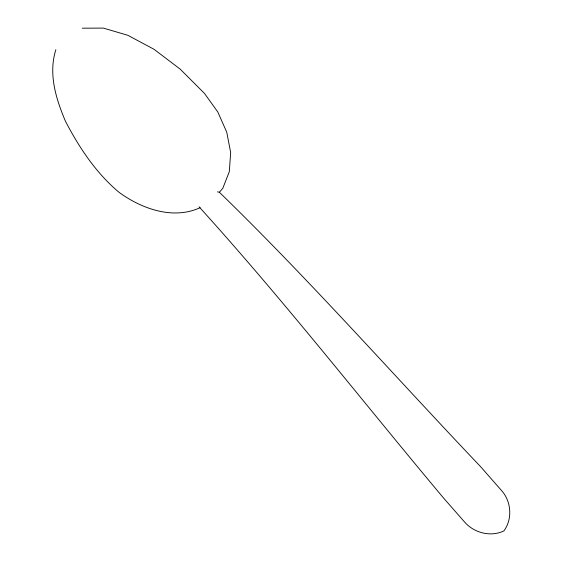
<?xml version="1.0" encoding="UTF-8"?>
<svg xmlns="http://www.w3.org/2000/svg" width="562" height="562" viewBox="0 0 562 562"><rect width="100%" height="100%" fill="white"/><g stroke="black" fill="none" stroke-linecap="round" stroke-linejoin="round"><path stroke-width="0.84" d="M55.863 49.709C48.17 73.868 55.982 98.856 65.473 121.28C79.242 147.694 96.032 173.061 119.053 192.316C141.715 208.874 173.215 220.1 200.142 207.68M219.426 192.197L222.805 188.291L229.317 171.642L230.666 152.499L226.739 132.161L217.817 112.014L204.498 93.44L180.177 69.119L154.023 49.287L127.827 35.294L103.373 28.1L82.319 28.191M217.466 191.881L219.328 192.218C309.957 280.206 393.526 375.107 480.531 466.608L501.473 490.471C511.336 501.304 512.713 519.063 503.889 530.907C490.696 537.293 473.977 532.917 464.563 521.986L443.622 498.115C362.202 400.966 284.232 300.796 199.081 206.823"/></g></svg>
